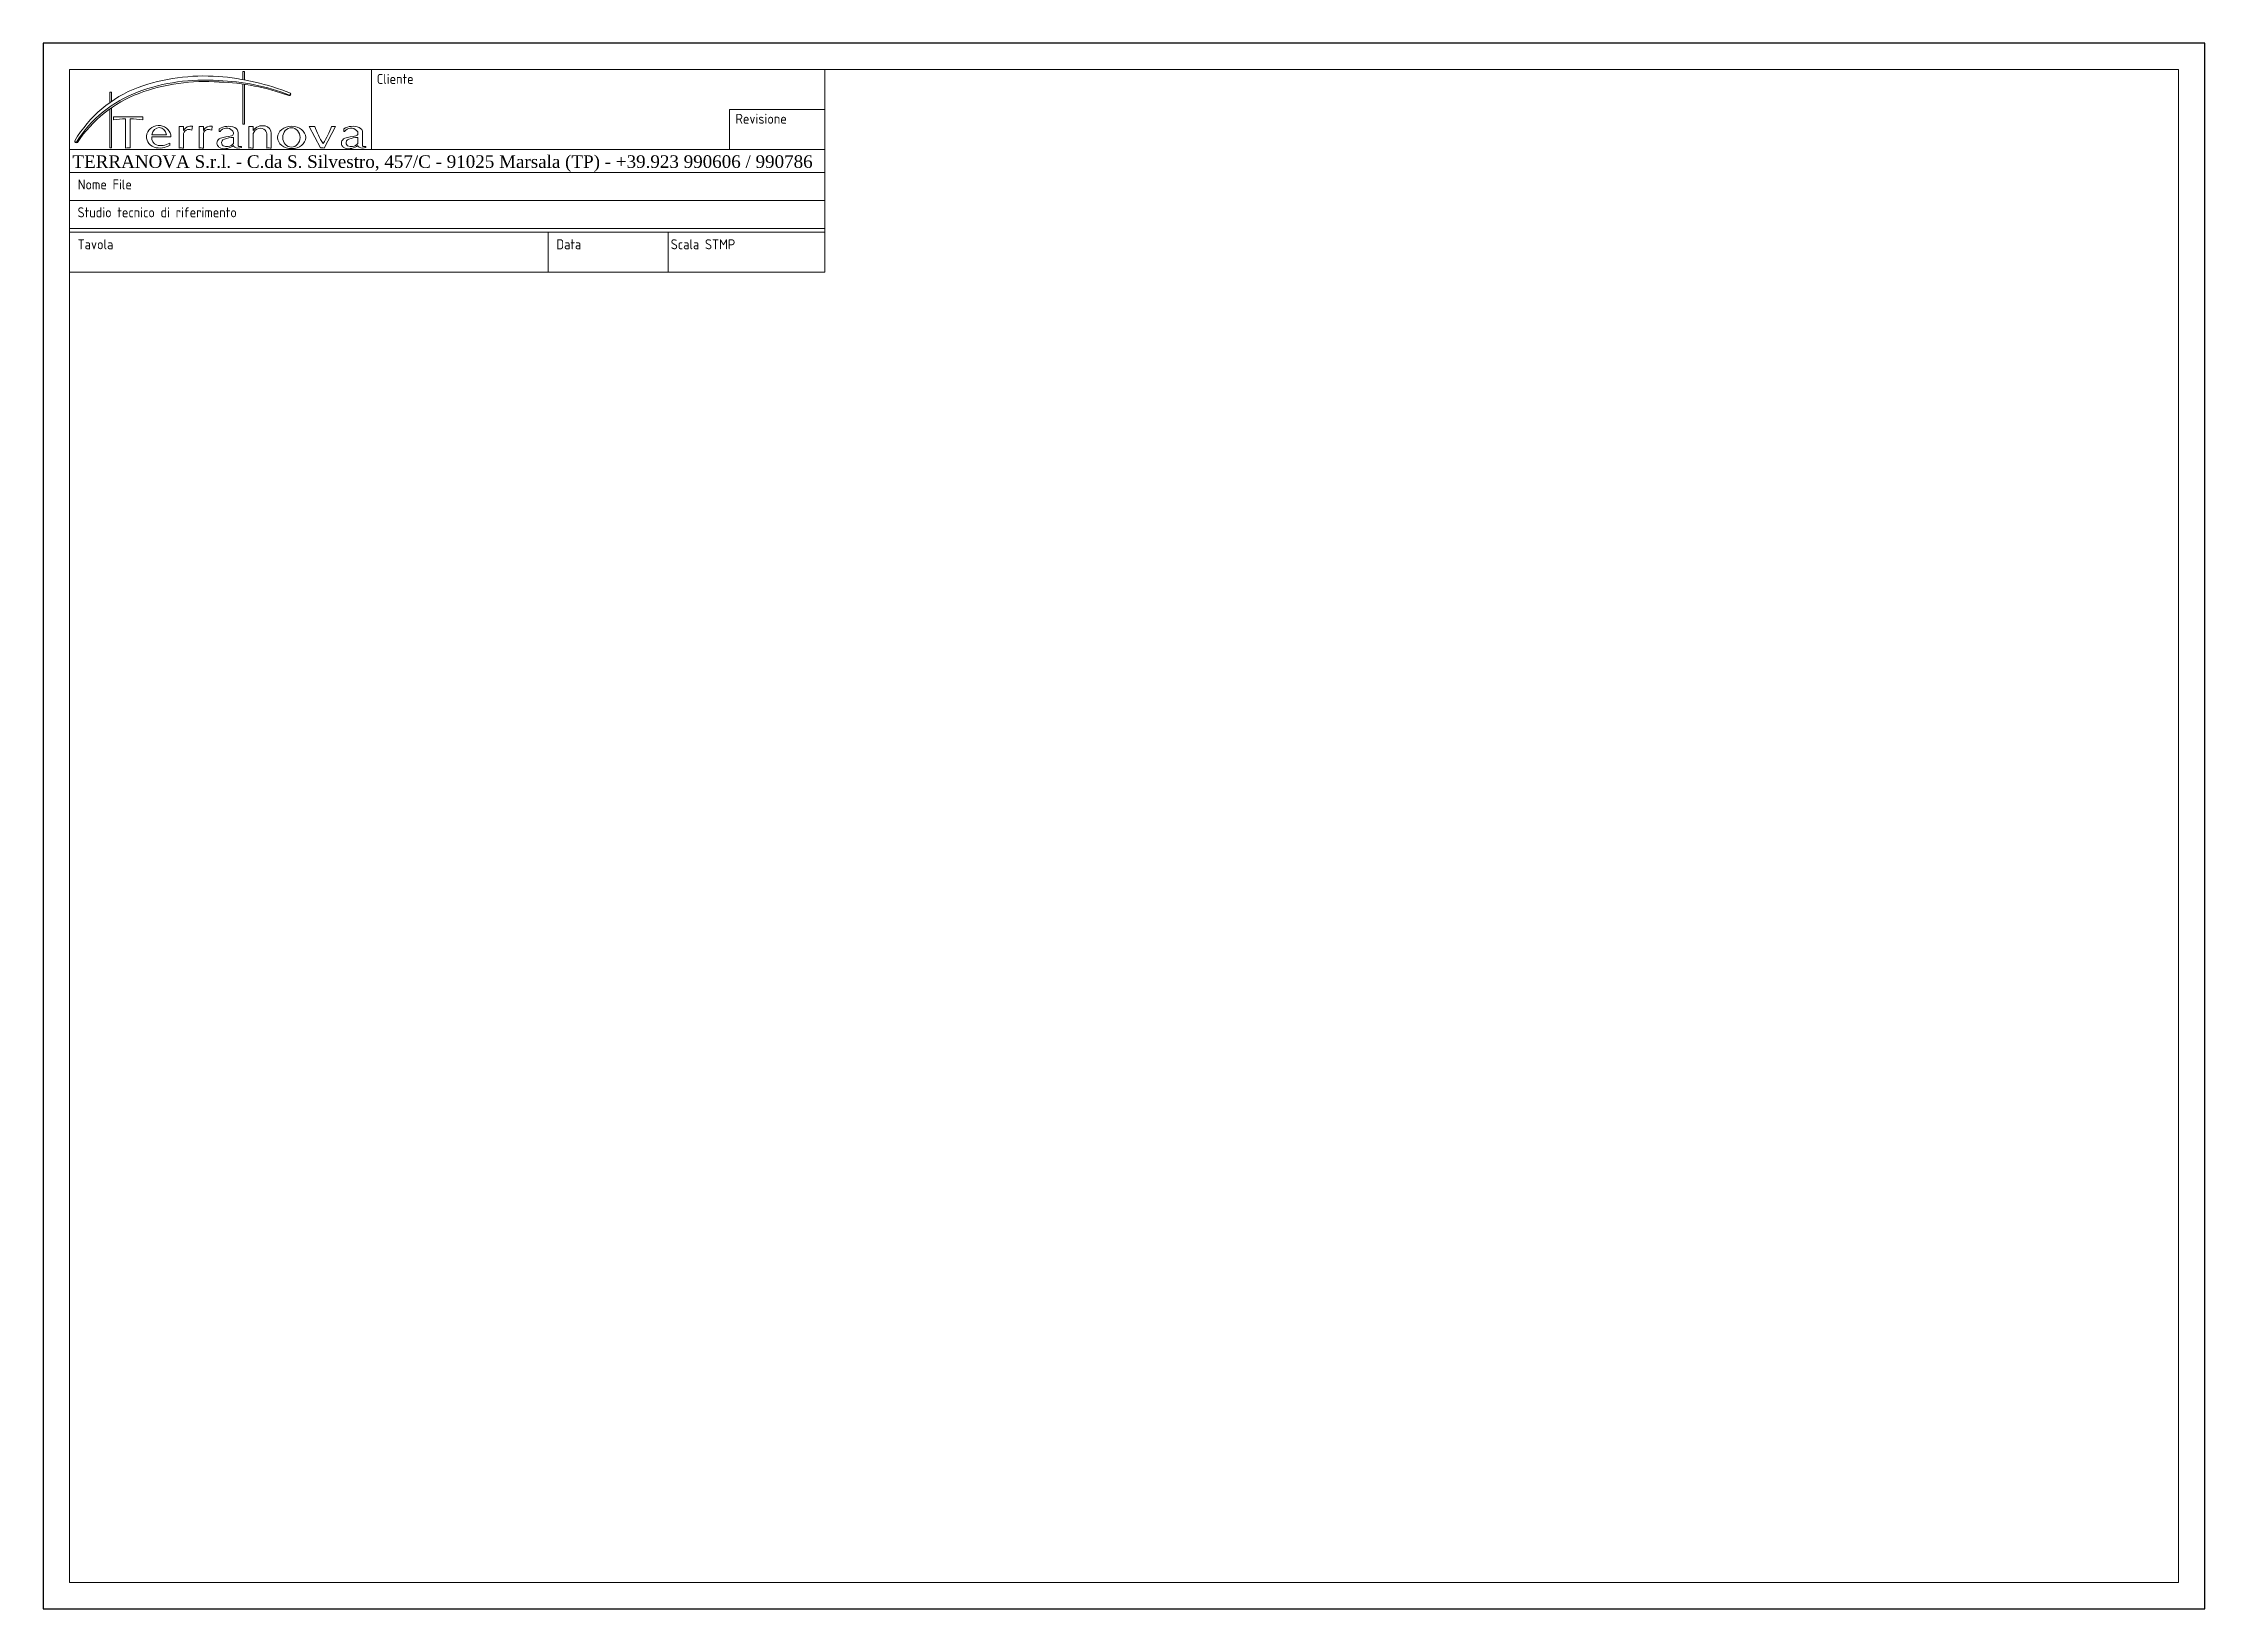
# Model space of a CAD drawing. Header units: millimetres. Extents: x 0 to 420, y 0 to 304.
import ezdxf
from ezdxf.enums import TextEntityAlignment as Align

# ---------------------------------------------------------------- set-up
doc = ezdxf.new("R2010")
doc.units = ezdxf.units.MM
doc.layers.add('cartiglio', color=7, linetype='Continuous', lineweight=15)
doc.layers.add('sottili', color=4, linetype='Continuous')
doc.styles.add('ISOCP', font='isocp.shx')
doc.styles.get("Standard").update_dxf_attribs({"font": 'arial.ttf'})

# ---------------------------------------------------------------- blocks, each defined once
blk = doc.blocks.new('A$C43F5241D')
at = {"layer": 'cartiglio'}
for p, q in [((-190, 272.65), (-380, 272.65)), ((-380, 272.65), (-380, 0)), ((0, 272.65), (-190, 272.65)), ((0, 0), (0, 272.65)), ((-380, 0), (-190, 0)), ((-190, 0), (0, 0))]:
    blk.add_line(p, q, dxfattribs=at)
at = {"layer": 'sottili'}
for p, q in [((-185.25, 277.4), (-384.75, 277.4)), ((-384.75, 277.4), (-384.75, -4.75)), ((4.75, 277.4), (-194.75, 277.4)), ((4.75, -4.75), (4.75, 277.4)), ((-384.75, -4.75), (-185.25, -4.75)), ((-194.75, -4.75), (4.75, -4.75))]:
    blk.add_line(p, q, dxfattribs=at)
blk = doc.blocks.new('A$C205D3399')
for p, q in [((41.26, -0.45), (41.68, -0.45)), ((41.26, -2.38), (41.26, -0.45)), ((41.26, -13.02), (41.26, -3.44)), ((41.68, -0.45), (41.68, -2.46)), ((41.68, -3.5), (41.68, -13.02)), ((9.56, -7.88), (9.56, -5.4)), ((9.56, -5.4), (9.98, -5.4)), ((9.56, -18.61), (9.56, -9.38)), ((9.98, -5.4), (9.98, -7.58)), ((9.98, -9.08), (9.98, -18.61)), ((10.47, -11.24), (17.45, -11.24)), ((10.47, -11.96), (10.47, -11.24)), ((13.34, -18.72), (13.34, -11.7)), ((14.44, -18.66), (14.44, -11.69)), ((17.45, -11.95), (17.45, -11.24)), ((41.68, -13.02), (41.26, -13.02)), ((9.98, -18.61), (9.56, -18.61)), ((23.91, -18.03), (23.84, -17.52))]:
    blk.add_line(p, q)
at = {"linetype": 'Continuous'}
blk.add_line((19.6, -15.56), (23.07, -15.56), dxfattribs=at)
for points in [[(28.06, -14.29, 0.306708), (27.14, -15.25), (27.14, -18.74, 0.118865), (26.11, -18.71), (26.11, -13.53, 0.083896), (27.14, -13.54), (27.14, -14.5, -0.29436), (29.24, -13.45), (29.12, -14.45, 0.166009)], [(32.77, -14.29, 0.306708), (31.85, -15.25), (31.85, -18.74, 0.118865), (30.82, -18.71), (30.82, -13.53, 0.083896), (31.85, -13.54), (31.85, -14.5, -0.29436), (33.95, -13.45), (33.84, -14.45, 0.166009)], [(35.91, -16.37, 0.55792), (35.43, -18.34, 0.121258), (36, -18.69, 0.266413), (39.03, -18.04, 0.344989), (39.31, -18.5, 0.250751), (40.9, -18.53), (40.9, -18.28, -0.290882), (40.13, -18.19), (40.13, -15.05, 0.328969), (39.32, -13.79, 0.230829), (35.64, -14.11), (35.64, -14.74), (35.85, -14.74, -0.49378), (38.73, -14.54, -0.616992), (38.55, -15.81, 0.052927)], [(43.69, -13.54), (43.69, -14.5, -0.299181), (46.54, -13.43, -0.396264), (48.01, -15.25), (48.01, -18.74, 0.118865), (46.98, -18.71), (46.98, -15.28, 0.254511), (46.27, -14.21, 0.578173), (43.69, -15.66), (43.69, -18.74, 0.118865), (42.66, -18.71), (42.66, -13.53, 0.083896)], [(63.33, -13.53), (60.6, -18.68, 0.130508), (59.72, -18.66), (57.03, -13.53), (58.37, -13.53, 0.066482), (60.38, -17.62, 0.047497), (62.38, -13.53)], [(65.54, -16.37, 0.55792), (65.05, -18.34, 0.121258), (65.62, -18.69, 0.266413), (68.65, -18.04, 0.344989), (68.93, -18.5, 0.250751), (70.53, -18.53), (70.53, -18.28, -0.290882), (69.76, -18.19), (69.76, -15.05, 0.328969), (68.95, -13.79, 0.230829), (65.27, -14.11), (65.27, -14.74), (65.48, -14.74, -0.49378), (68.35, -14.54, -0.616992), (68.18, -15.81, 0.052927)], [(37.77, -18.32, 0.174797), (39.03, -17.61), (39.03, -16.16, 0.060092), (36.85, -16.55, 0.407551), (36.23, -17.7, 0.208347), (36.58, -18.13, 0.160358)], [(67.4, -18.32, 0.174797), (68.65, -17.61), (68.65, -16.16, 0.060092), (66.48, -16.55, 0.407551), (65.85, -17.7, 0.208347), (66.2, -18.13, 0.160358)]]:
    blk.add_lwpolyline(points, format="xyb", close=True)
blk.add_lwpolyline([(19.57, -16.02), (24.14, -16.02)], dxfattribs=at)
for centre, radius, start, end in [((26.85, -32.01), 29.69, 110.8292, 149.5387), ((32.15, -48.63), 47.11, 86.026, 109.6697), ((32.11, -47.91), 45.43, 85.8327, 110.3443), ((32.32, -48.26), 45.43, 85.8327, 110.3443), ((30.69, -61.06), 59.62, 68.4359, 85.4566), ((33.94, -53.24), 50.65, 68.6583, 88.3312), ((33.97, -55.18), 52.25, 69.5933, 88.1843), ((26.35, -32.62), 29.09, 110.1638, 148.1907), ((27.2, -34.1), 30.37, 110.5663, 146.5608), ((52.26, -5.81), 0.402, 260.3993, 29.0357), ((52.34, -5.75), 0.303, 276.8938, 27.7937), ((14.02, -34.48), 22.79, 91.7083, 98.9419), ((14.02, -34.48), 22.79, 81.3401, 88.9397), ((1.62, -17.07), 0.377, 163.0734, 308.3138), ((1.52, -17.04), 0.271, 162.5378, 294.0504), ((14, -20.49), 1.89, 76.5, 110.4086), ((21.5, -13.86), 4.82, 253.9057, 300.1173), ((21.79, -14.3), 3.81, 253.1478, 302.4432)]:
    blk.add_arc(centre, radius, start, end)
for centre, major_axis, ratio, start_param, end_param in [((21.23, -16), (2.91, 0.01), 0.921909, -0.013218, 4.331445), ((21.34, -16), (0, -2.22), 0.794286, 1.76625, 4.516936), ((21.34, -16), (0.59, 1.97), 0.84603, 1.830142, 3.105102)]:
    blk.add_ellipse(centre, major_axis=major_axis, ratio=ratio, start_param=start_param, end_param=end_param)
for centre, major_axis, ratio in [((52.88, -16.16), (-3.35, 0), 0.796296), ((52.83, -16.16), (0, -2.31), 0.892617)]:
    blk.add_ellipse(centre, major_axis=major_axis, ratio=ratio)

msp = doc.modelspace()

# ---------------------------------------------------------------- linework, layer by layer
at = {"layer": 'cartiglio', "color": 5}
for p, q in [((5.12, 259.75, 0), (5.12, 299.12, 0)), ((63.78, 283.62, 0), (63.78, 299.12, 0)), ((151.85, 259.75, 0), (151.85, 299.12, 0)), ((133.37, 283.62, 0), (133.37, 291.37, 0)), ((133.37, 291.37, 0), (151.85, 291.37, 0)), ((5.12, 283.62, 0), (151.85, 283.62, 0)), ((151.85, 279.13, 0), (5.12, 279.13, 0)), ((5.12, 279.13, 0), (151.85, 279.13, 0)), ((151.85, 273.7, 0), (5.12, 273.7, 0)), ((151.85, 268.27, 0), (5.12, 268.27, 0)), ((151.85, 267.5, 0), (5.12, 267.5, 0)), ((5.12, 267.5, 0), (151.85, 267.5, 0)), ((98.12, 259.75, 0), (98.12, 267.5, 0)), ((121.4, 259.75, 0), (121.4, 267.5, 0)), ((5.12, 259.75, 0), (151.85, 259.75, 0))]:
    msp.add_line(p, q, dxfattribs=at)
at = {"layer": 'cartiglio'}
msp.add_line((5.12, 268.27, 0), (5.12, 267.5, 0), dxfattribs=at)

# ---------------------------------------------------------------- block references
at = {"xscale": 1.0783055198973035, "yscale": 1.0783055198973037, "zscale": 1.0783055198973037, "rotation": -179.99999999999838}
msp.add_blockref('A$C43F5241D', (5.12, 299.12, 0), dxfattribs=at)
at = {"layer": 'cartiglio', "xscale": 0.8160050697143107, "yscale": 0.8160050697143107, "zscale": 0.8160050697143107, "rotation": -5.073858850181808e-12}
msp.add_blockref('A$C205D3399', (5.12, 299.12, 0), dxfattribs=at)

# ---------------------------------------------------------------- texts
at = {"layer": 'cartiglio', "color": 5, "style": 'ISOCP'}
for s, p in [('Cliente ', (64.81, 297.31, 0)), ('Revisione', (134.51, 289.56, 0)), ('Nome File', (6.71, 276.8, 0)), ('Studio tecnico di riferimento', (6.67, 271.38, 0)), ('Tavola', (6.67, 265.17, 0)), ('Data', (99.7, 265.17, 0)), ('Scala STMP', (121.93, 265.17, 0))]:
    msp.add_text(s, height=1.938, dxfattribs=at).set_placement(p, align=Align.MIDDLE_LEFT)
at = {"layer": 'cartiglio', "color": 8, "insert": (77.59, 283.75, 0), "char_height": 3.48842, "width": 190.5134, "attachment_point": 5}
msp.add_mtext('{\\fSwis721 BdCnOul BT|b0|i0|c0|p82;\\P\\fTimes New Roman|b0|i0|c0|p18;\\H0.7018x;TERRANOVA S.r.l. - C.da S. Silvestro, 457/C - 91025 Marsala (TP) - +39.923 990606 / 990786 }', dxfattribs=at)

doc.saveas('drawing.dxf')
